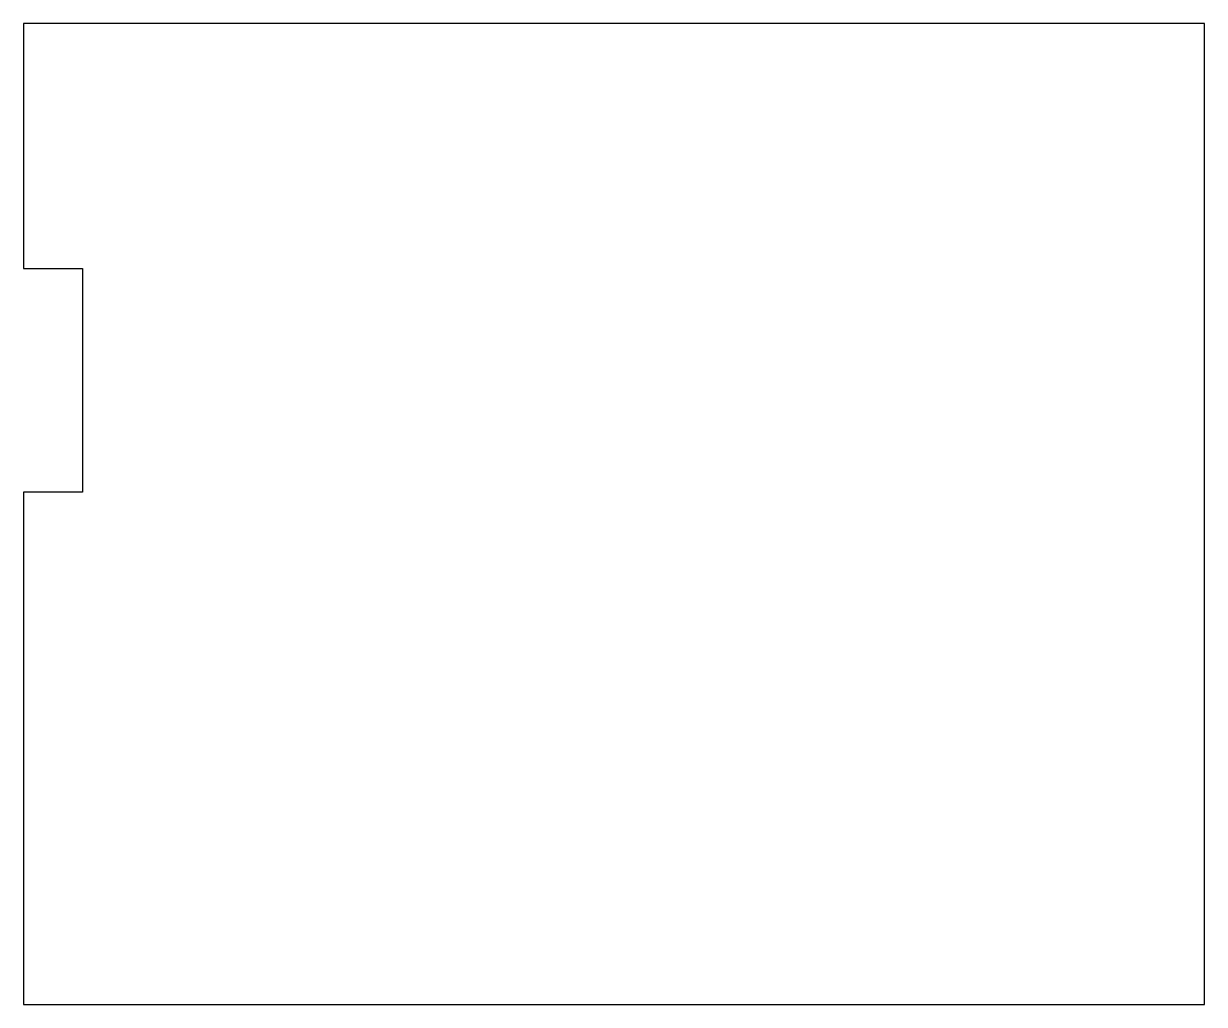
# Model space of a CAD drawing. Header units: millimetres. Extents: x 0 to 289, y 0 to 240.
import ezdxf

# ---------------------------------------------------------------- set-up
doc = ezdxf.new("R2010")
doc.units = ezdxf.units.MM
doc.layers.get('0').update_dxf_attribs({"linetype": 'CONTINUOUS'})

msp = doc.modelspace()

# ---------------------------------------------------------------- linework, layer by layer
msp.add_lwpolyline([(289, 240), (0, 240), (0, 180.1), (14.4, 180.1), (14.4, 125.35), (0, 125.35), (0, 0), (289, 0)], close=True)

doc.saveas('drawing.dxf')
